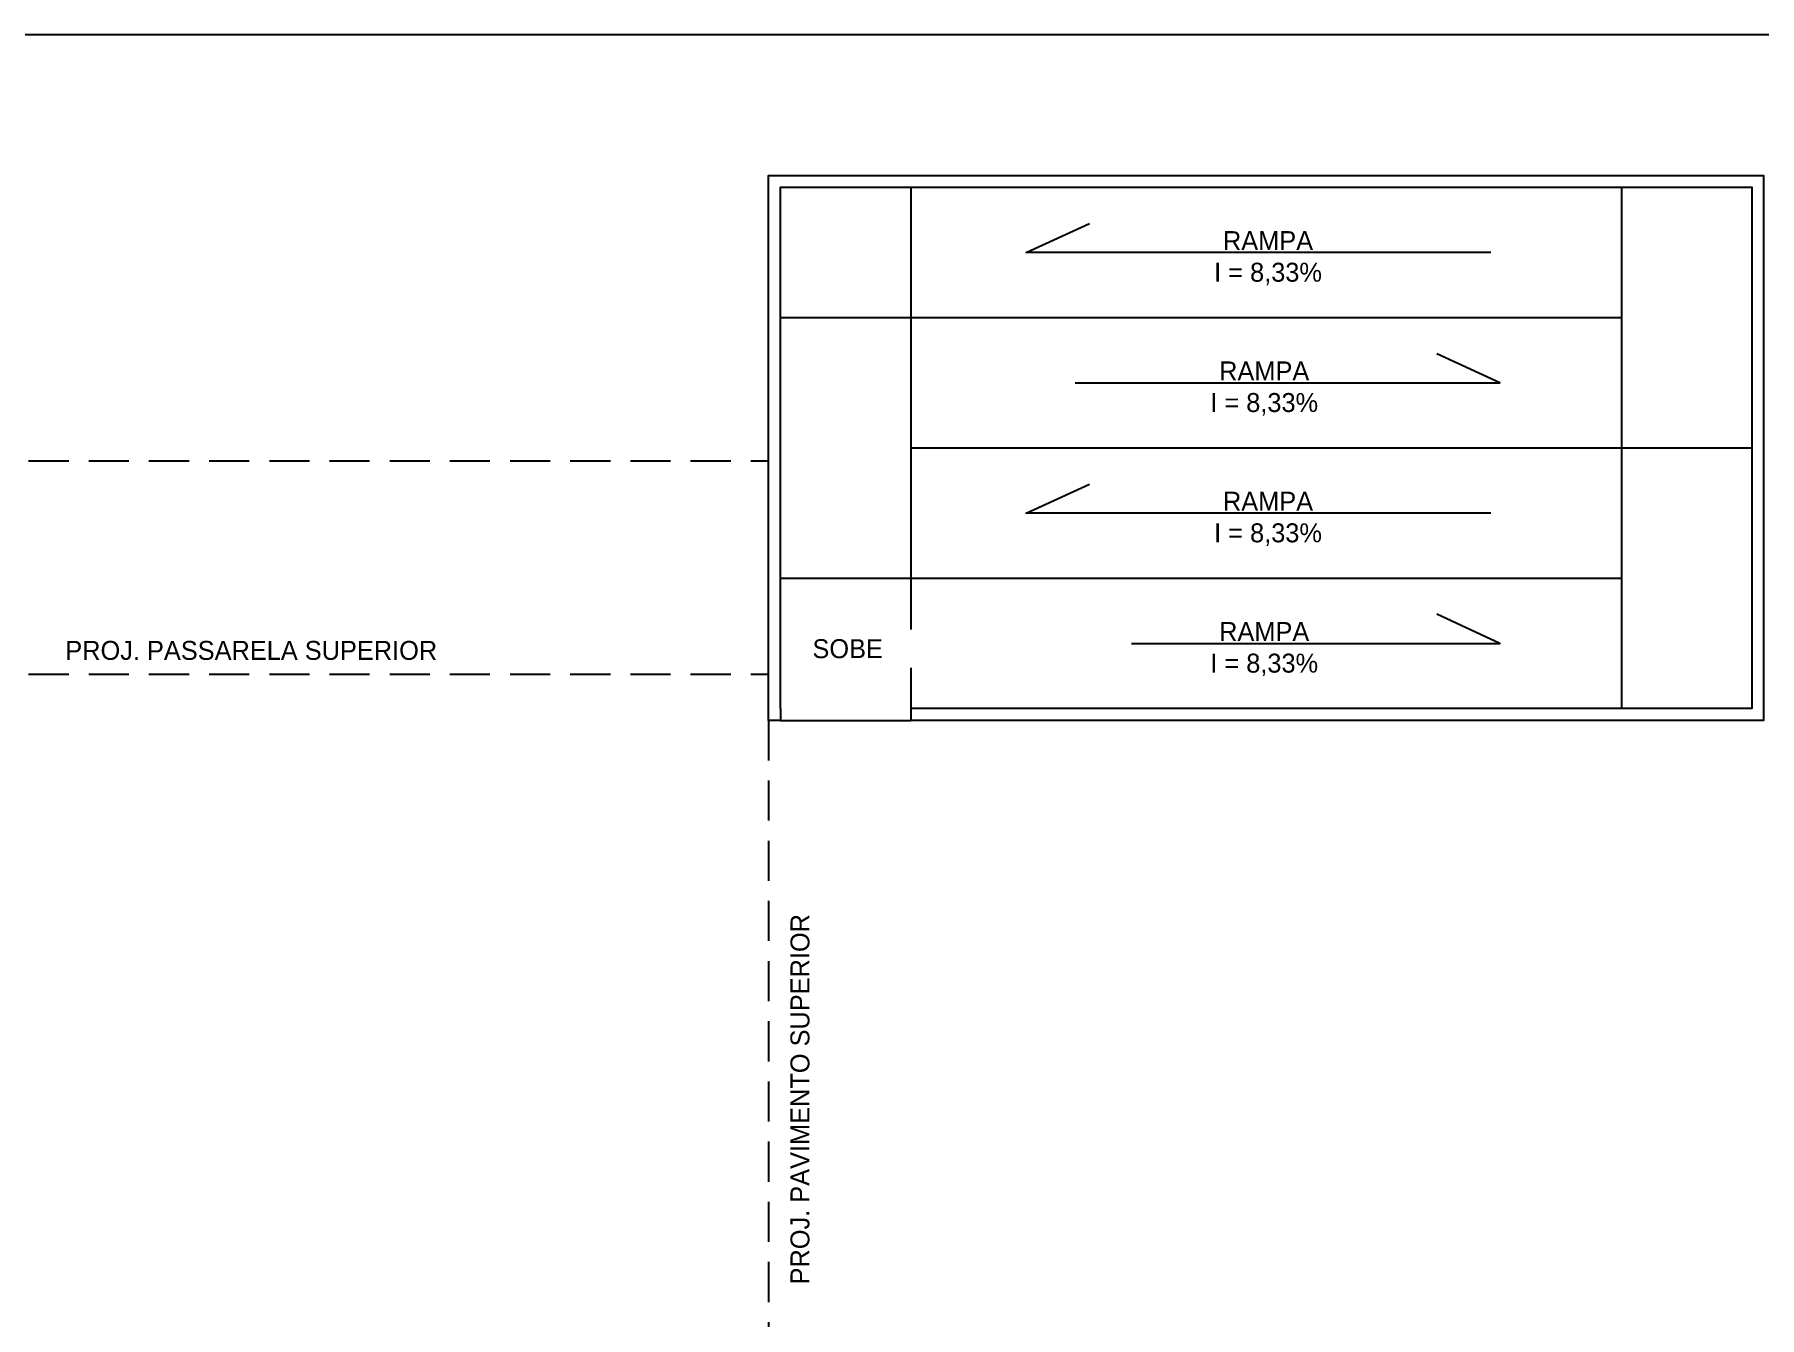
# Model space of a CAD drawing. Header units: centimetres. Extents: x 0 to 779865, y -139216 to 99734.
# Drawn here: x 685636 to 687820, y 11067 to 12691 of the extents above; entities that cross this region are included whole.
import ezdxf

# ---------------------------------------------------------------- set-up
doc = ezdxf.new("R2010")
doc.units = ezdxf.units.CM
doc.header["$LTSCALE"] = 4
doc.linetypes.add('HIDDENX2', pattern=[19.05, 12.7, -6.35])
for name, color, linetype in [('0.1', 1, 'Continuous'), ('0.6', 6, 'Continuous'), ('02-CONT', 2, 'Continuous'), ('C-TEXTO-02', 2, 'Continuous'), ('VISTA3', 3, 'Continuous')]:
    doc.layers.add(name, color=color, linetype=linetype)
doc.styles.add('Símbolos', font='ERASLGHT.TTF')

msp = doc.modelspace()

# ---------------------------------------------------------------- linework, layer by layer
at = {"layer": '0.1'}
for p, q in [((686745.69, 12498.013), (686745.69, 12003.016)), ((687645.69, 12498.013), (687645.69, 12168.016)), ((686580.69, 12333.016), (687645.69, 12333.016)), ((686745.69, 12168.016), (687810.69, 12168.016)), ((687645.69, 12168.016), (687645.69, 12003.016)), ((686580.69, 12003.016), (687645.69, 12003.016)), ((686745.69, 12003.016), (686745.69, 11838.016)), ((687645.69, 12003.016), (687645.69, 11838.016)), ((686580.69, 11823.016), (686745.69, 11823.016))]:
    msp.add_line(p, q, dxfattribs=at)
at = {"layer": '0.1', "linetype": 'HIDDENX2'}
for p, q in [((685171.457, 12151.477), (686565.69, 12151.477)), ((685171.457, 11881.48), (686565.69, 11881.48)), ((686565.69, 11823.016), (686565.69, 10807.013))]:
    msp.add_line(p, q, dxfattribs=at)
at = {"layer": '0.6'}
for p, q in [((686580.69, 11838.016), (686580.69, 11823.016)), ((686745.69, 11838.016), (686745.69, 11823.016))]:
    msp.add_line(p, q, dxfattribs=at)
for points in [[(686580.69, 11823.016), (686565.69, 11823.016), (686565.69, 12513.013), (687825.69, 12513.013), (687825.69, 11823.016), (686745.69, 11823.016)], [(686580.69, 11838.016), (686580.69, 12498.013), (687810.69, 12498.013), (687810.69, 11838.016), (686745.69, 11838.016)]]:
    msp.add_lwpolyline(points, dxfattribs=at)
at = {"layer": '02-CONT'}
msp.add_lwpolyline([(691483.936, 9735.709), (679126.632, 9701.927), (679508.517, 12691.477), (692508.957, 12691.477)], close=True, dxfattribs=at)

# ---------------------------------------------------------------- next in the draw order: texts
at = {"layer": 'C-TEXTO-02', "char_height": 24, "style": 'Símbolos', "bg_fill": 2}
for s, insert, width, attachment_point in [('\\pxqc;RAMPA\\PI = 8,33%', (687394.02, 12442.456), 391.80878, 3), ('\\pxqc;RAMPA\\PI = 8,33%', (686997.359, 12277.456), 391.80878, 1), ('\\pxqc;RAMPA\\PI = 8,33%', (687394.02, 12112.456), 391.80878, 3), ('\\pxqc;RAMPA\\PI = 8,33%', (686997.359, 11947.456), 391.80878, 1), ('PROJ. PASSARELA SUPERIOR', (685675.123, 11923.599), 536.35929, 1)]:
    msp.add_mtext(s, dxfattribs=dict(at, insert=insert, width=width, attachment_point=attachment_point))
at = {"layer": 'C-TEXTO-02', "insert": (686593.374, 11108.736), "char_height": 24, "width": 536.35929, "attachment_point": 1, "rotation": 90, "style": 'Símbolos', "bg_fill": 2}
msp.add_mtext('PROJ. PAVIMENTO SUPERIOR', dxfattribs=at)

# ---------------------------------------------------------------- next in the draw order: linework, layer by layer
at = {"layer": 'VISTA3'}
for points in [[(687480.163, 12415.516), (686892.013, 12415.516), (686972.085, 12452.268)], [(686953.863, 12250.516), (687491.752, 12250.516), (687411.68, 12287.268)], [(687480.163, 12085.516), (686892.013, 12085.516), (686972.085, 12122.268)], [(686953.863, 11920.516), (687491.752, 11920.516), (687411.68, 11957.268)]]:
    msp.add_lwpolyline(points, dxfattribs=at)

# ---------------------------------------------------------------- next in the draw order: texts
at = {"layer": 'C-TEXTO-02', "insert": (686621.221, 11925.767), "char_height": 24, "width": 391.80878, "attachment_point": 1, "style": 'Símbolos', "bg_fill": 2}
msp.add_mtext('SOBE', dxfattribs=at)

doc.saveas('drawing.dxf')
